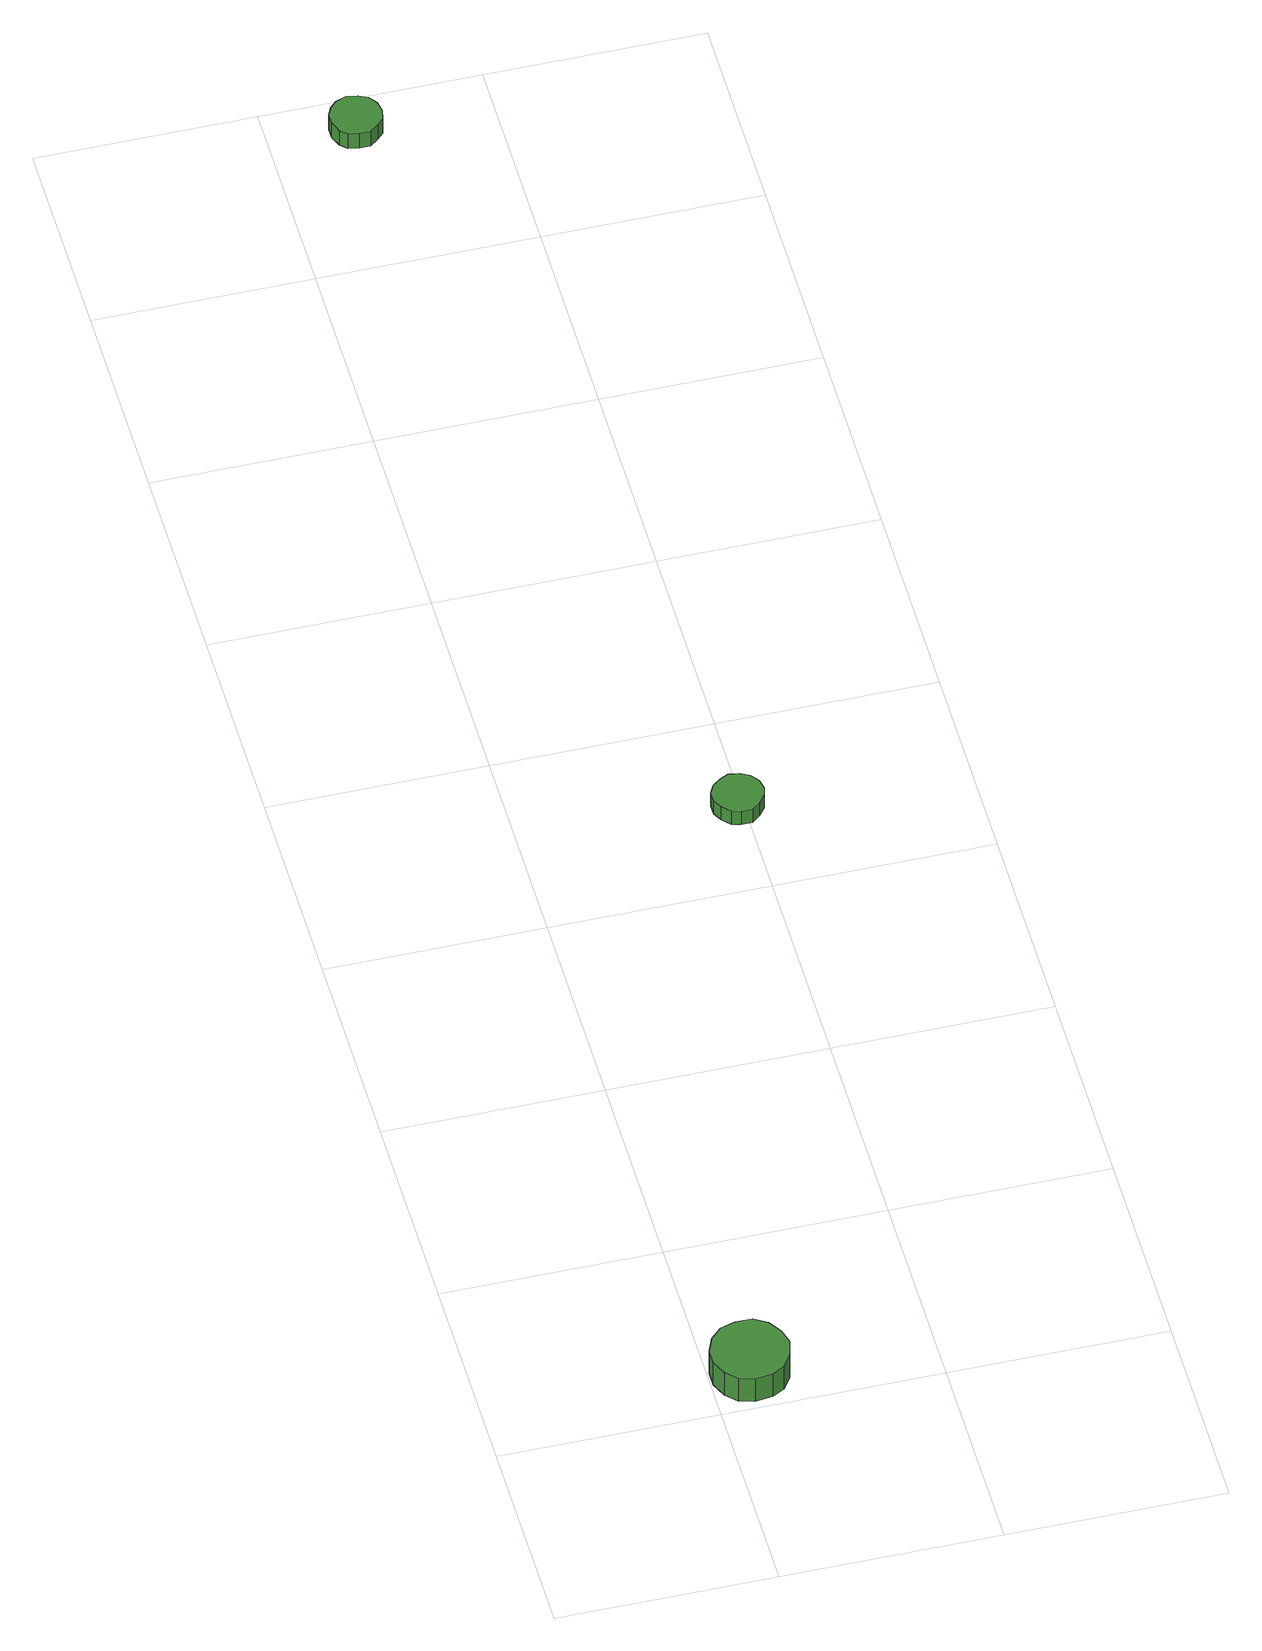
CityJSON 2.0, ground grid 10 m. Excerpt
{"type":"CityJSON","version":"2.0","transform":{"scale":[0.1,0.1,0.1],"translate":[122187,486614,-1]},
"CityObjects":{
"tree1":{"type":"SolitaryVegetationObject","attributes":{"function":"something"},"geometry":[{"type":"MultiSurface","lod":"1","boundaries":[[[0,1,2,3,4,5,6,7,8,9,10,11,12,13,14]],[[15,16,17,18,19,20,21,22,23,24,25,26,27,28,29]],[[0,29,28,1]],[[1,28,27,2]],[[2,27,26,3]],[[3,26,25,4]],[[4,25,24,5]],[[5,24,23,6]],[[6,23,22,7]],[[7,22,21,8]],[[8,21,20,9]],[[9,20,19,10]],[[10,19,18,11]],[[11,18,17,12]],[[12,17,16,13]],[[13,16,15,14]],[[14,15,29,0]]]}]},
"tree2":{"type":"SolitaryVegetationObject","attributes":{"function":"something"},"geometry":[{"type":"MultiSurface","lod":"1","boundaries":[[[30,31,32,33,34,35,36,37,38,39,40,41,42,43,44]],[[45,46,47,48,49,50,51,52,53,54,55,56,57,58,59]],[[30,59,58,31]],[[31,58,57,32]],[[32,57,56,33]],[[33,56,55,34]],[[34,55,54,35]],[[35,54,53,36]],[[36,53,52,37]],[[37,52,51,38]],[[38,51,50,39]],[[39,50,49,40]],[[40,49,48,41]],[[41,48,47,42]],[[42,47,46,43]],[[43,46,45,44]],[[44,45,59,30]]]}]},
"tree3":{"type":"SolitaryVegetationObject","attributes":{"function":"something"},"geometry":[{"type":"MultiSurface","lod":"1","boundaries":[[[60,61,62,63,64,65,66,67,68,69,70,71,72,73,74]],[[75,76,77,78,79,80,81,82,83,84,85,86,87,88,89]],[[60,89,88,61]],[[61,88,87,62]],[[62,87,86,63]],[[63,86,85,64]],[[64,85,84,65]],[[65,84,83,66]],[[66,83,82,67]],[[67,82,81,68]],[[68,81,80,69]],[[69,80,79,70]],[[70,79,78,71]],[[71,78,77,72]],[[72,77,76,73]],[[73,76,75,74]],[[74,75,89,60]]]}]},
"tree4":{"type":"SolitaryVegetationObject","attributes":{"function":"something"}}
},
"vertices":[
[36,22,21],[34,29,21],[30,35,21],[24,39,21],[16,39,21],[9,37,21],[4,32,21],[1,25,21],[1,18,21],[4,11,21],[9,6,21],[16,4,21],[24,5,21],[30,8,21],[34,14,21],[34,14,7],[30,8,7],[24,5,7],[16,4,7],[9,6,7],[4,11,7],[1,18,7],[1,25,7],[4,32,7],[9,37,7],[16,39,7],[24,39,7],[30,35,7],[34,29,7],[36,22,7],
[109,349,16],[108,354,16],[105,358,16],[101,360,16],[96,361,16],[92,359,16],[88,356,16],[86,352,16],[86,347,16],[88,343,16],[92,339,16],[96,338,16],[101,338,16],[105,341,16],[108,345,16],[108,345,8],[105,341,8],[101,338,8],[96,338,8],[92,339,8],[88,343,8],[86,347,8],[86,352,8],[88,356,8],[92,359,8],[96,361,8],[101,360,8],[105,358,8],[108,354,8],[109,349,8],
[50,779,19],[49,784,19],[46,788,19],[42,790,19],[37,791,19],[32,789,19],[29,786,19],[27,782,19],[27,777,19],[29,772,19],[32,769,19],[37,768,19],[42,768,19],[46,771,19],[49,774,19],[49,774,10],[46,771,10],[42,768,10],[37,768,10],[32,769,10],[29,772,10],[27,777,10],[27,782,10],[29,786,10],[32,789,10],[37,791,10],[42,790,10],[46,788,10],[49,784,10],[50,779,10]
]}
